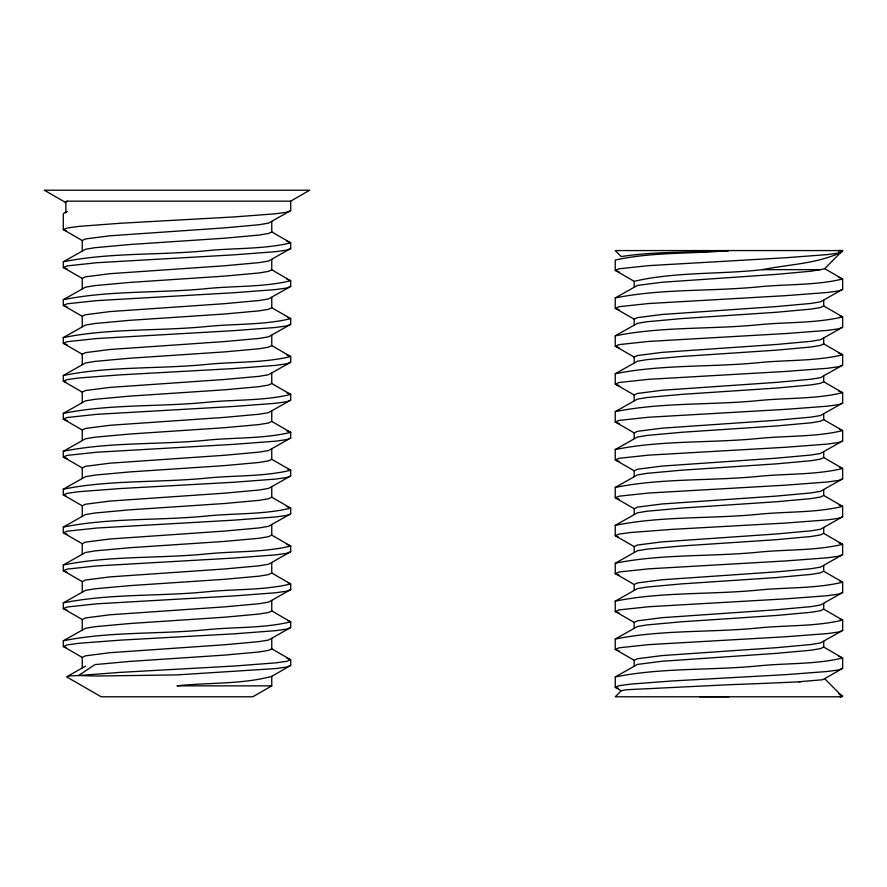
<?xml version="1.0" encoding="UTF-8"?>
<svg xmlns="http://www.w3.org/2000/svg" width="887" height="887" viewBox="0 0 887 887"><rect width="100%" height="100%" fill="white"/><g stroke="black" fill="none" stroke-linecap="round" stroke-linejoin="round"><path stroke-width="1.33" d="M838.769 253.006L838.78 250.566L842.65 250.566L615.245 250.566L621.222 256.576C656.635 251.076 693.135 252.762 728.948 250.566C691.206 254.015 652.255 251.864 615.245 260.046L615.245 270.38L634.194 281.323C675.761 271.588 720.189 274.526 762.598 269.637L820.475 269.637L824.655 268.672L840.765 252.462L840.554 250.577L842.65 251.431L838.769 253.006L827.416 254.591L785.804 257.74L648.552 265.645L619.126 268.794L615.245 270.38L619.126 271.954M798.788 681.77L822.437 679.764L824.655 678.677L840.765 694.887L840.554 696.783L615.245 696.783L621.222 690.773L625.856 689.764L728.948 684.731A100.73 1.386 -2.1 0 0 800.662 681.726M68.931 676.016L78.533 675.539L94.942 664.596L129.624 661.436L224.378 655.116L259.059 651.967L268.517 650.382L271.755 648.807L290.703 659.74L290.703 665.427L271.755 676.371L271.755 685.873L252.795 696.783L101.196 696.783L66.569 676.848L85.474 666.17M63.299 261.798L85.474 249.28L94.942 247.695L129.624 244.535L224.378 238.226L259.059 235.066L268.517 233.481L271.755 231.906L290.703 242.85L290.703 248.526L268.517 261.055L259.059 262.63L224.378 265.79L109.999 273.684L85.474 276.844L82.247 278.418L63.299 267.475L63.299 261.798C110.032 252.34 158.995 255.378 206.427 250.744C234.368 247.85 263.417 249.435 290.703 242.85L286.823 241.264M63.299 299.695L85.474 287.177L94.942 285.592L129.624 282.443L224.378 276.123L259.059 272.963L268.517 271.389L271.755 269.803L290.703 280.747L290.703 286.434L268.517 298.952L259.059 300.527L224.378 303.687L109.999 311.581L85.474 314.741L82.247 316.315L63.299 305.383L63.299 299.695C110.032 290.237 158.995 293.287 206.427 288.641C234.368 285.747 263.417 287.333 290.703 280.747L286.823 279.161M67.179 201.161L290.703 201.161L309.652 190.217L44.35 190.217L65.838 202.624L65.838 212.958M63.299 337.592L85.474 325.074L94.942 323.5L129.624 320.34L224.378 314.02L259.059 310.86L268.517 309.286L271.755 307.7L290.703 318.644L290.703 324.332L268.517 336.849L259.059 338.424L224.378 341.584L109.999 349.478L85.474 352.638L82.247 354.223L63.299 343.28L63.299 337.592C110.032 328.146 158.995 331.184 206.427 326.538C234.368 323.655 263.417 325.241 290.703 318.644L287.798 317.457M67.345 211.494A114.922 11.841 1.6 0 0 63.299 214.421L63.299 229.578L82.247 240.521L85.474 238.947L109.999 235.787L224.378 227.892L259.059 224.733L268.517 223.147L290.703 210.629L290.703 201.161M63.299 375.489L85.474 362.971L94.942 361.397L129.624 358.237L224.378 351.917L259.059 348.757L268.517 347.183L271.755 345.608L290.703 356.541L290.703 362.229L268.517 374.746L259.059 376.332L224.378 379.492L109.999 387.386L85.474 390.546L82.247 392.121L63.299 381.177L63.299 375.489C110.032 366.043 158.995 369.081 206.427 364.446C234.368 361.552 263.417 363.138 290.703 356.541L286.823 354.966M63.299 413.397L85.474 400.88L94.942 399.294L129.624 396.134L224.378 389.825L259.059 386.665L268.517 385.08L271.755 383.506L290.703 394.449L290.703 400.126L268.517 412.655L259.059 414.229L224.378 417.389L109.999 425.283L85.474 428.443L82.247 430.018L63.299 419.074L63.299 413.397C110.032 403.94 158.995 406.978 206.427 402.343C234.368 399.449 263.417 401.035 290.703 394.449L286.823 392.863M63.299 451.295L85.474 438.777L94.942 437.191L129.624 434.042L224.378 427.722L259.059 424.563L268.517 422.988L271.755 421.403L290.703 432.346L290.703 438.034L268.517 450.552L259.059 452.126L224.378 455.286L109.999 463.18L85.474 466.34L82.247 467.926L63.299 456.982L63.299 451.295C110.032 441.837 158.995 444.886 206.427 440.24C234.368 437.346 263.417 438.932 290.703 432.346L286.823 430.76M63.299 489.192L85.474 476.674L94.942 475.099L129.624 471.939L224.378 465.62L259.059 462.46L268.517 460.885L271.755 459.3L290.703 470.243L290.703 475.931L268.517 488.449L259.059 490.023L224.378 493.183L109.999 501.077L85.474 504.237L82.247 505.823L63.299 494.879L63.299 489.192C110.032 479.745 158.995 482.783 206.427 478.137C234.368 475.255 263.417 476.84 290.703 470.243L287.798 469.057M63.299 527.1L85.474 514.571L94.942 512.996L129.624 509.837L224.378 503.517L259.059 500.357L268.517 498.782L271.755 497.208L290.703 508.14L290.703 513.828L268.517 526.346L259.059 527.931L224.378 531.091L109.999 538.986L85.474 542.145L82.247 543.72L63.299 532.777L63.299 527.1C110.032 517.642 158.995 520.68 206.427 516.046C234.368 513.152 263.417 514.737 290.703 508.14L286.823 506.566M63.299 564.997L85.474 552.479L94.942 550.894L129.624 547.734L224.378 541.425L259.059 538.265L268.517 536.679L271.755 535.105L290.703 546.048L290.703 551.725L268.517 564.254L259.059 565.828L224.378 568.988L109.999 576.883L85.474 580.043L82.247 581.617L63.299 570.685L63.299 564.997C110.032 555.539 158.995 558.577 206.427 553.943C234.368 551.049 263.417 552.634 290.703 546.048L286.823 544.463M63.299 602.894L85.474 590.376L94.942 588.791L129.624 585.642L224.378 579.322L259.059 576.162L268.517 574.588L271.755 573.002L290.703 583.945L290.703 589.633L268.517 602.151L259.059 603.725L224.378 606.885L109.999 614.78L85.474 617.94L82.247 619.525L63.299 608.582L63.299 602.894C110.032 593.436 158.995 596.485 206.427 591.84C234.368 588.946 263.417 590.531 290.703 583.945L287.798 582.759M824.655 268.672L842.65 278.995L842.65 289.328L820.475 301.846L811.006 303.432L776.325 306.58L661.946 314.486L637.431 317.635L634.194 319.22L615.245 308.277L615.245 297.943L637.431 285.426L661.946 282.266L776.325 274.371L811.006 271.211L820.475 269.637M63.299 640.791L85.474 628.273L94.942 626.699L129.624 623.539L224.378 617.219L259.059 614.059L268.517 612.485L271.755 610.899L290.703 621.842L290.703 627.53L268.517 640.048L259.059 641.634L224.378 644.782L109.999 652.688L85.474 655.837L82.247 657.422L63.299 646.479L63.299 640.791C110.032 631.344 158.995 634.382 206.427 629.737C234.368 626.854 263.417 628.439 290.703 621.842L287.798 620.656M615.245 335.84L637.431 323.323L646.889 321.748L681.571 318.588L776.325 312.268L811.006 309.108L820.475 307.534L823.701 305.948L842.65 316.892L842.65 327.225L820.475 339.743L811.006 341.329L776.325 344.489L661.946 352.383L637.431 355.543L634.194 357.117L615.245 346.174L615.245 335.84C661.979 326.394 710.942 329.432 758.374 324.786C786.314 321.903 815.364 323.489 842.65 316.892L839.745 315.705M615.245 373.749L637.431 361.22L646.889 359.645L681.571 356.485L776.325 350.165L811.006 347.017L820.475 345.431L823.701 343.857L842.65 354.8L842.65 365.122L820.475 377.651L811.006 379.226L776.325 382.386L661.946 390.28L637.431 393.44L634.194 395.014L615.245 384.082L615.245 373.749C661.979 364.291 710.942 367.329 758.374 362.694C786.314 359.8 815.364 361.386 842.65 354.8L838.769 353.214M615.245 411.646L637.431 399.128L646.889 397.542L681.571 394.382L776.325 388.074L811.006 384.914L820.475 383.328L823.701 381.754L842.65 392.697L842.65 403.031L820.475 415.548L811.006 417.123L776.325 420.283L661.946 428.177L637.431 431.337L634.194 432.923L615.245 421.979L615.245 411.646C661.979 402.188 710.942 405.237 758.374 400.591C786.314 397.698 815.364 399.283 842.65 392.697L838.769 391.112M615.245 449.543L637.431 437.025L646.889 435.45L681.571 432.291L776.325 425.971L811.006 422.811L820.475 421.236L823.701 419.651L842.65 430.594L842.65 440.928L820.475 453.445L811.006 455.031L776.325 458.18L661.946 466.085L637.431 469.234L634.194 470.82L615.245 459.876L615.245 449.543C661.979 440.096 710.942 443.134 758.374 438.488C786.314 435.606 815.364 437.191 842.65 430.594L839.745 429.408M615.245 487.44L637.431 474.922L646.889 473.348L681.571 470.188L776.325 463.868L811.006 460.708L820.475 459.133L823.701 457.559L842.65 468.491L842.65 478.825L820.475 491.343L811.006 492.928L776.325 496.088L661.946 503.982L637.431 507.142L634.194 508.717L615.245 497.773L615.245 487.44C661.979 477.993 710.942 481.031 758.374 476.386C786.314 473.503 815.364 475.088 842.65 468.491L839.745 467.305M615.245 525.348L637.431 512.819L646.889 511.245L681.571 508.085L776.325 501.765L811.006 498.616L820.475 497.03L823.701 495.456L842.65 506.399L842.65 516.733L820.475 529.251L811.006 530.825L776.325 533.985L661.946 541.879L637.431 545.039L634.194 546.614L615.245 535.681L615.245 525.348C661.979 515.89 710.942 518.928 758.374 514.294C786.314 511.4 815.364 512.985 842.65 506.399L838.769 504.814M615.245 563.245L637.431 550.727L646.889 549.142L681.571 545.982L776.325 539.673L811.006 536.513L820.475 534.928L823.701 533.353L842.65 544.296L842.65 554.63L820.475 567.148L811.006 568.722L776.325 571.882L661.946 579.776L637.431 582.936L634.194 584.522L615.245 573.579L615.245 563.245C661.979 553.787 710.942 556.836 758.374 552.191C786.314 549.297 815.364 550.882 842.65 544.296L838.769 542.711M615.245 601.142L637.431 588.624L646.889 587.05L681.571 583.89L776.325 577.57L811.006 574.41L820.475 572.836L823.701 571.25L842.65 582.194L842.65 592.527L820.475 605.045L811.006 606.63L776.325 609.779L661.946 617.685L637.431 620.833L634.194 622.419L615.245 611.476L615.245 601.142C661.979 591.696 710.942 594.733 758.374 590.088C786.314 587.205 815.364 588.791 842.65 582.194L839.745 581.007M615.245 639.039L637.431 626.521L646.889 624.947L681.571 621.787L776.325 615.467L811.006 612.307L820.475 610.733L823.701 609.158L842.65 620.091L842.65 630.424L820.475 642.942L811.006 644.527L776.325 647.687L661.946 655.582L637.431 658.742L634.194 660.316L615.245 649.373L615.245 639.039C661.979 629.593 710.942 632.631 758.374 627.985C786.314 625.102 815.364 626.688 842.65 620.091L839.745 618.904M621.222 690.773L615.245 687.281L615.245 676.947L637.431 664.418L661.946 661.27L776.325 653.364L811.006 650.215L820.475 648.63L823.701 647.055L842.65 657.999L842.65 668.332L824.655 678.677M840.765 252.462C816.539 263.871 788.61 264.359 762.598 269.637M271.755 676.371C241.22 684.509 208.401 682.413 177.001 685.839L271.755 685.873M290.703 210.629L286.823 212.215L275.469 213.789L233.846 216.949L120.155 223.269L78.533 226.418L67.179 228.003L63.299 229.578L66.203 230.764M290.703 248.526L286.823 250.112L275.469 251.686L233.846 254.846L96.605 262.74L67.179 265.9L63.299 267.475L67.179 269.06M290.703 286.434L286.823 288.009L275.469 289.583L233.846 292.743L96.605 300.638L67.179 303.797L63.299 305.383L67.179 306.957M290.703 324.332L286.823 325.906L275.469 327.491L233.846 330.651L96.605 338.546L67.179 341.706L63.299 343.28L67.179 344.855M290.703 362.229L286.823 363.814L275.469 365.389L233.846 368.548L120.155 374.868L78.533 378.017L67.179 379.603L63.299 381.177L66.203 382.364M290.703 400.126L286.823 401.711L275.469 403.286L233.846 406.446L96.605 414.34L67.179 417.5L63.299 419.074L67.179 420.66M615.245 297.943C661.979 288.497 710.942 291.535 758.374 286.889C786.314 284.006 815.364 285.592 842.65 278.995L838.769 277.42M290.703 438.034L286.823 439.608L275.469 441.183L233.846 444.343L96.605 452.237L67.179 455.397L63.299 456.982L67.179 458.557M290.703 475.931L286.823 477.505L275.469 479.091L233.846 482.251L120.155 488.56L78.533 491.72L67.179 493.305L63.299 494.879L66.203 496.066M290.703 513.828L286.823 515.414L275.469 516.988L233.846 520.148L96.605 528.042L67.179 531.202L63.299 532.777L67.179 534.362M842.65 289.328L838.769 290.903L827.416 292.488L785.804 295.648L648.552 303.542L619.126 306.702L615.245 308.277L619.126 309.862M290.703 551.725L286.823 553.311L275.469 554.885L233.846 558.045L96.605 565.939L67.179 569.099L63.299 570.685L67.179 572.259M842.65 327.225L838.769 328.811L827.416 330.385L785.804 333.545L648.552 341.44L619.126 344.599L615.245 346.174L619.126 347.759M290.703 589.633L286.823 591.208L275.469 592.782L233.846 595.942L96.605 603.836L67.179 606.996L63.299 608.582L67.179 610.156M842.65 365.122L838.769 366.708L827.416 368.282L785.804 371.442L648.552 379.337L619.126 382.497L615.245 384.082L619.126 385.657M290.703 627.53L286.823 629.105L275.469 630.69L233.846 633.85L120.155 640.159L78.533 643.319L67.179 644.904L63.299 646.479L66.203 647.665M842.65 403.031L838.769 404.605L827.416 406.191L785.804 409.339L648.552 417.245L619.126 420.394L615.245 421.979L619.126 423.554M290.703 665.427L286.823 667.013L275.469 668.587L177.001 674.907L96.605 676.016L78.533 675.539L120.155 672.379L233.846 666.059L275.469 662.899L286.823 661.325L290.703 659.74L286.823 658.165M842.65 440.928L838.769 442.502L827.416 444.088L785.804 447.248L648.552 455.142L619.126 458.302L615.245 459.876L619.126 461.462M842.65 478.825L838.769 480.41L827.416 481.985L785.804 485.145L648.552 493.039L619.126 496.199L615.245 497.773L619.126 499.359M842.65 516.733L838.769 518.307L827.416 519.882L785.804 523.042L672.102 529.362L630.48 532.522L619.126 534.096L615.245 535.681L618.15 536.857M842.65 554.63L838.769 556.204L827.416 557.79L785.804 560.939L648.552 568.844L619.126 571.993L615.245 573.579L619.126 575.153M615.245 676.947C661.979 667.49 710.942 670.528 758.374 665.893C786.314 662.999 815.364 664.585 842.65 657.999L838.769 656.413M842.65 592.527L838.769 594.102L827.416 595.687L785.804 598.847L648.552 606.741L619.126 609.901L615.245 611.476L619.126 613.061M842.65 630.424L838.769 632.01L827.416 633.584L785.804 636.744L648.552 644.638L619.126 647.798L615.245 649.373L619.126 650.958M842.65 668.332L838.769 669.907L827.416 671.481L785.804 674.641L672.102 680.961L630.48 684.121L619.126 685.695L615.245 687.281L618.15 688.456M699.521 696.783L728.948 696.75M840.067 696.461L842.65 696.461L840.554 696.783L842.65 695.896L839.745 694.709M838.614 693.789L840.765 694.887M823.701 300.272L823.701 305.948M823.701 338.169L823.701 343.857M823.701 376.066L823.701 381.754M823.701 413.974L823.701 419.651M823.701 451.871L823.701 457.559M823.701 489.768L823.701 495.456M823.701 527.665L823.701 533.353M823.701 565.573L823.701 571.25M823.701 603.47L823.701 609.158M823.701 641.368L823.701 647.055M634.194 281.323L634.194 287M634.194 319.22L634.194 324.908M634.194 357.117L634.194 362.805M634.194 395.014L634.194 400.702M634.194 432.923L634.194 438.599M634.194 470.82L634.194 476.507M634.194 508.717L634.194 514.405M634.194 546.614L634.194 552.302M634.194 584.522L634.194 590.199M634.194 622.419L634.194 628.107M634.194 660.316L634.194 666.004M271.755 221.573L271.755 231.906M271.755 259.47L271.755 269.803M271.755 297.367L271.755 307.7M271.755 335.275L271.755 345.608M271.755 373.172L271.755 383.506M271.755 411.069L271.755 421.403M271.755 448.966L271.755 459.3M271.755 486.874L271.755 497.208M271.755 524.771L271.755 535.105M271.755 562.668L271.755 573.002M271.755 600.566L271.755 610.899M271.755 638.474L271.755 648.807M82.247 240.521L82.247 250.855M82.247 278.418L82.247 288.752M82.247 316.315L82.247 326.649M82.247 354.223L82.247 364.557M82.247 392.121L82.247 402.454M82.247 430.018L82.247 440.351M82.247 467.926L82.247 478.248M82.247 505.823L82.247 516.156M82.247 543.72L82.247 554.053M82.247 581.617L82.247 591.951M82.247 619.525L82.247 629.859M82.247 657.422L82.247 667.756M65.948 202.624A108.258 5.477 1.4 0 1 67.013 201.149"/></g></svg>
